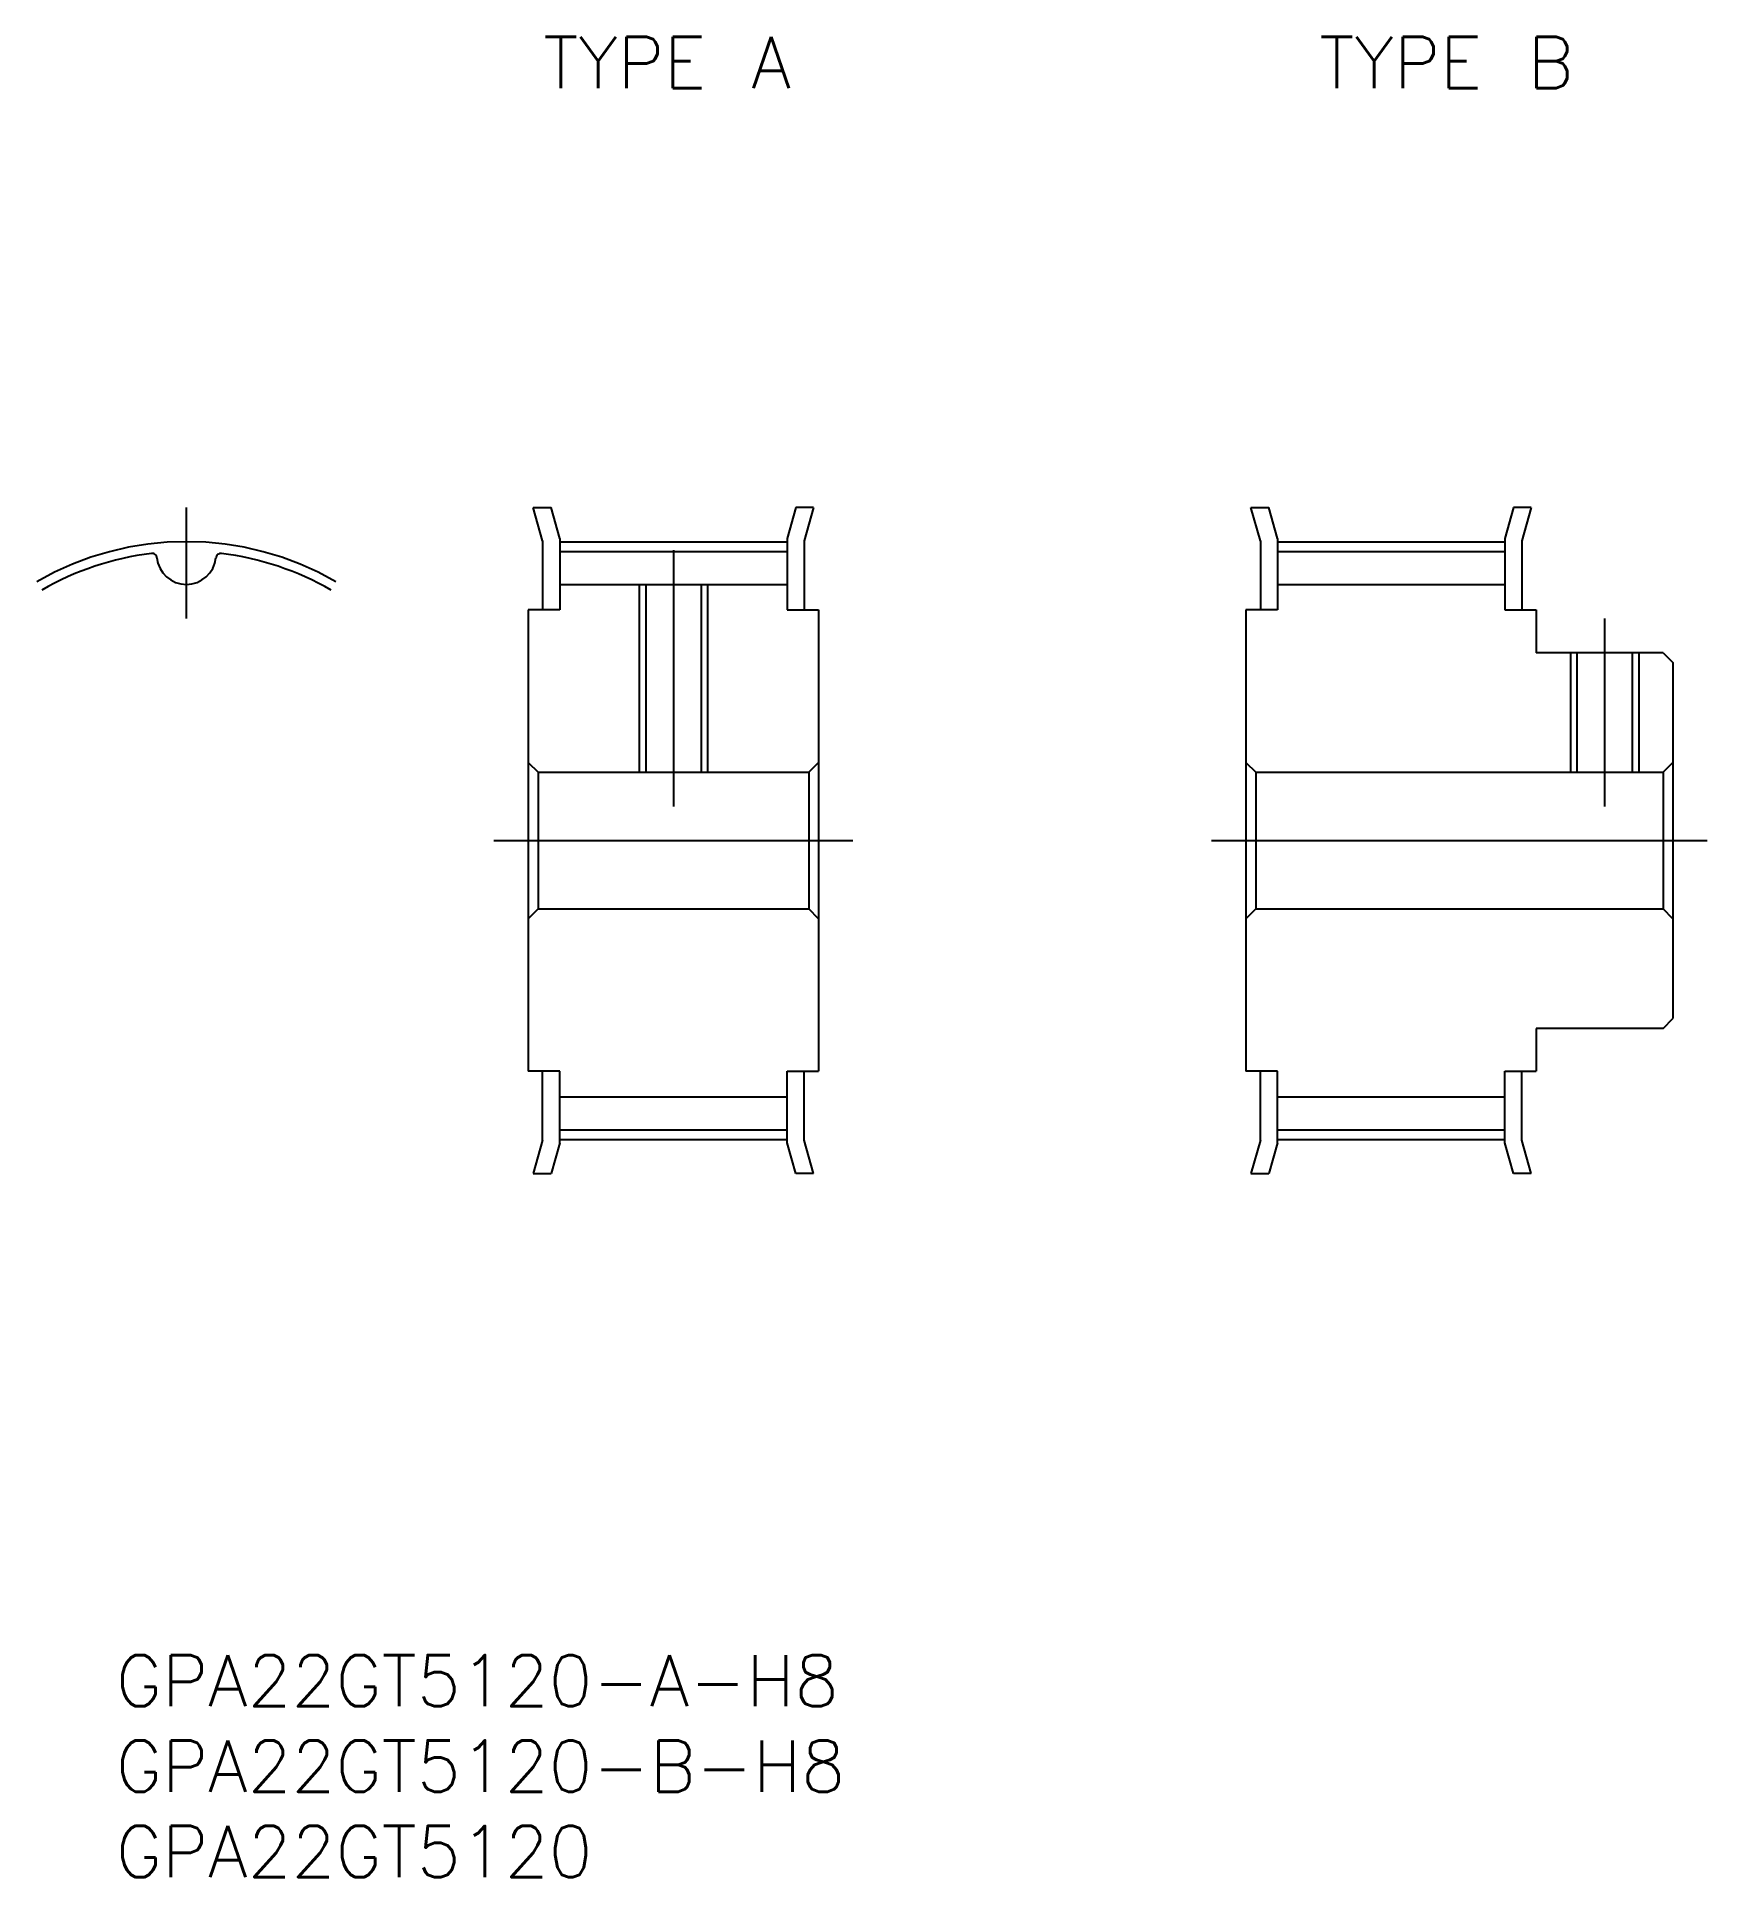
# Model space of a CAD drawing. Extents: x -9 to 89, y -61 to 47.
import ezdxf

# ---------------------------------------------------------------- set-up
doc = ezdxf.new("R2010")
doc.units = 0
doc.linetypes.add('CENTER', pattern=[50.8, 31.75, -6.35, 6.35, -6.35])
doc.layers.get('0').update_dxf_attribs({"linetype": 'CONTINUOUS'})
doc.layers.add('CENTER', color=1, linetype='CONTINUOUS')
doc.styles.get("Standard").update_dxf_attribs({"font": 'txt.shx', "height": 3, "bigfont": 'bigfont.shx'})

# ---------------------------------------------------------------- blocks, each defined once
blk = doc.blocks.new('*U2')
at = {"color": 7, "linetype": 'CONTINUOUS'}
blk.add_text('GPA22GT5120-B-H8', height=3, dxfattribs=at).set_placement((-4.13, -55.69))
blk = doc.blocks.new('*U3')
at = {"color": 7, "linetype": 'CONTINUOUS'}
blk.add_text('GPA22GT5120', height=3, dxfattribs=at).set_placement((-4.13, -60.69))
blk = doc.blocks.new('*U4')
at = {"color": 7, "linetype": 'CONTINUOUS'}
blk.add_text('TYPE A', height=3, dxfattribs=at).set_placement((20.88, 44.06))
blk = doc.blocks.new('*U5')
at = {"color": 7, "linetype": 'CONTINUOUS'}
blk.add_text('TYPE B', height=3, dxfattribs=at).set_placement((66.3, 44.06))
blk = doc.blocks.new('*U6')
at = {"color": 7, "linetype": 'CONTINUOUS'}
blk.add_text('GPA22GT5120-A-H8', height=3, dxfattribs=at).set_placement((-4.13, -50.69))

msp = doc.modelspace()

# ---------------------------------------------------------------- linework, layer by layer
at = {"color": 7, "linetype": 'CONTINUOUS'}
for p, q in [((20.3, 19.5), (21.34, 19.5)), ((20.85, 17.55), (20.3, 19.5)), ((21.85, 17.69), (21.34, 19.5)), ((35.66, 19.5), (35.15, 17.69)), ((36.7, 19.5), (35.66, 19.5)), ((36.7, 19.5), (36.15, 17.55)), ((62.3, 19.5), (63.34, 19.5)), ((62.85, 17.55), (62.3, 19.5)), ((63.85, 17.69), (63.34, 19.5)), ((77.66, 19.5), (77.15, 17.69)), ((78.7, 19.5), (77.66, 19.5)), ((78.7, 19.5), (78.15, 17.55)), ((20.85, 17.55), (20.85, 13.5)), ((21.85, 17.69), (21.85, 13.5)), ((35.15, 17.69), (35.15, 13.5)), ((36.15, 17.55), (36.15, 13.5)), ((62.85, 17.55), (62.85, 13.5)), ((63.85, 17.69), (63.85, 13.5)), ((77.15, 17.69), (77.15, 13.5)), ((78.15, 17.55), (78.15, 13.5)), ((21.85, 16.93), (35.15, 16.93)), ((63.85, 16.93), (77.15, 16.93)), ((21.85, 15), (35.15, 15)), ((26.88, 15), (26.88, 4)), ((30.12, 15), (30.12, 4)), ((63.85, 15), (77.15, 15)), ((20, 13.5), (20, -13.5)), ((21.85, 13.5), (20, 13.5)), ((35.15, 13.5), (37, 13.5)), ((37, 13.5), (37, -13.5)), ((62, 13.5), (62, -13.5)), ((63.85, 13.5), (62, 13.5)), ((77.15, 13.5), (79, 13.5)), ((79, 13.5), (79, 11)), ((86.42, 11), (79, 11)), ((81.38, 11), (81.38, 4)), ((84.62, 11), (84.62, 4)), ((86.42, 11), (87, 10.42)), ((87, 10.42), (87, -10.42)), ((20, 4.58), (20.58, 4)), ((37, 4.58), (36.42, 4)), ((62, 4.58), (62.58, 4)), ((87, 4.58), (86.42, 4)), ((20.58, 4), (36.42, 4)), ((20.58, 4), (20.58, -4)), ((36.42, 4), (36.42, -4)), ((62.58, 4), (86.42, 4)), ((62.58, 4), (62.58, -4)), ((86.42, 4), (86.42, -4)), ((20, -4.58), (20.58, -4)), ((20.58, -4), (36.42, -4)), ((37, -4.58), (36.42, -4)), ((62, -4.58), (62.58, -4)), ((62.58, -4), (86.42, -4)), ((87, -4.58), (86.42, -4)), ((86.42, -11), (87, -10.42)), ((86.42, -11), (79, -11)), ((79, -11), (79, -13.5)), ((21.85, -13.5), (20, -13.5)), ((20.85, -17.55), (20.85, -13.5)), ((21.85, -17.69), (21.85, -13.5)), ((35.15, -17.69), (35.15, -13.5)), ((35.15, -13.5), (37, -13.5)), ((36.15, -17.55), (36.15, -13.5)), ((63.85, -13.5), (62, -13.5)), ((62.85, -17.55), (62.85, -13.5)), ((63.85, -17.69), (63.85, -13.5)), ((77.15, -17.69), (77.15, -13.5)), ((77.15, -13.5), (79, -13.5)), ((78.15, -17.55), (78.15, -13.5)), ((21.85, -15.01), (35.15, -15.01)), ((63.85, -15.01), (77.15, -15.01)), ((21.85, -16.94), (35.15, -16.94)), ((63.85, -16.94), (77.15, -16.94)), ((20.85, -17.55), (20.3, -19.5)), ((21.85, -17.69), (21.34, -19.5)), ((35.66, -19.5), (35.15, -17.69)), ((36.7, -19.5), (36.15, -17.55)), ((62.85, -17.55), (62.3, -19.5)), ((63.85, -17.69), (63.34, -19.5)), ((77.66, -19.5), (77.15, -17.69)), ((78.7, -19.5), (78.15, -17.55)), ((20.3, -19.5), (21.34, -19.5)), ((36.7, -19.5), (35.66, -19.5)), ((62.3, -19.5), (63.34, -19.5)), ((78.7, -19.5), (77.66, -19.5))]:
    msp.add_line(p, q, dxfattribs=at)
at = {"color": 3, "linetype": 'CONTINUOUS'}
for p, q in [((26.5, 15), (26.5, 4)), ((30.5, 15), (30.5, 4)), ((81, 11), (81, 4)), ((85, 11), (85, 4))]:
    msp.add_line(p, q, dxfattribs=at)
at = {"color": 7, "linetype": 'CONTINUOUS'}
for centre, radius, start, end in [((0, 0), 16.93, 96.9517, 120), ((-2.01, 16.52), 0.29, 6.2002, 96.9517), ((0, 16.74), 1.74, 186.2002, 353.7998), ((2.01, 16.52), 0.289, 83.0483, 173.7998), ((0, 0), 16.93, 60, 83.0483)]:
    msp.add_arc(centre, radius, start, end, dxfattribs=at)
at = {"layer": 'CENTER', "color": 1, "linetype": 'CENTER'}
for p, q in [((0, 13.01), (0, 19.51)), ((21.85, 17.5), (35.15, 17.5)), ((63.85, 17.5), (77.15, 17.5)), ((28.5, 17), (28.5, 2)), ((83, 13), (83, 2)), ((18, 0), (39, 0)), ((60, 0), (89, 0)), ((21.85, -17.5), (35.15, -17.5)), ((63.85, -17.5), (77.15, -17.5))]:
    msp.add_line(p, q, dxfattribs=at)
msp.add_arc((0, 0), 17.5, 60, 120, dxfattribs=at)

# ---------------------------------------------------------------- block references
at = {"color": 7, "linetype": 'CONTINUOUS'}
for name in ['*U4', '*U5', '*U6', '*U2', '*U3']:
    msp.add_blockref(name, (0, 0), dxfattribs=at)

doc.saveas('drawing.dxf')
